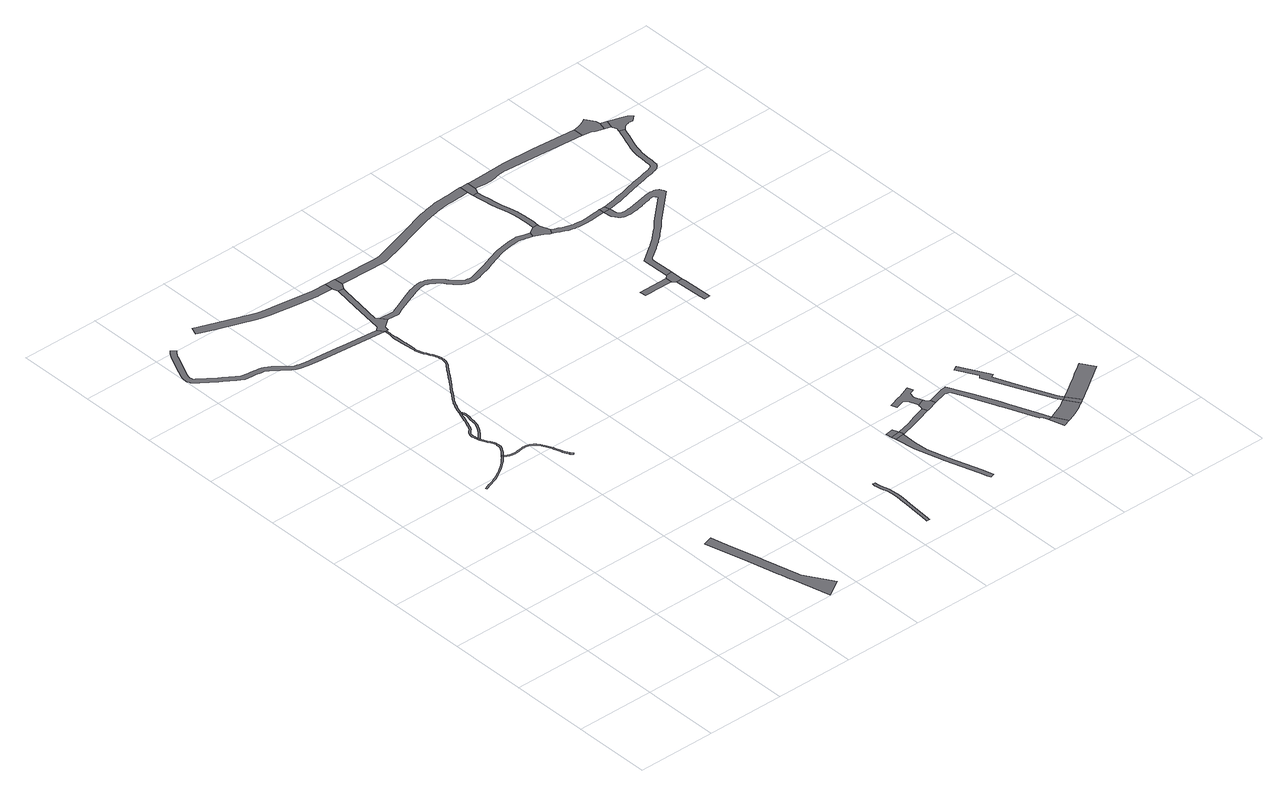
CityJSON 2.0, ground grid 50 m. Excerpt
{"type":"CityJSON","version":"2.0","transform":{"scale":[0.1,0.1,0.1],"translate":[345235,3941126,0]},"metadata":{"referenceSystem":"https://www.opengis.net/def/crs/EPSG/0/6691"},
"CityObjects":{
"road1":{"type":"Road","attributes":{"RoadStructureAttribute.sectionType":"1"},"geometry":[{"type":"MultiSurface","lod":"1","boundaries":[[[0,1,2,3,4,5,6,7,8,9,10,11,12,13,14,15,16,17,18,19,20,21,22,23,24,25,26,27,28,29,30,31,32,33,34,35,36,37,38,39,40,41,42,43,44,45]]]}]},
"road2":{"type":"Road","attributes":{"RoadStructureAttribute.sectionType":"1"},"geometry":[{"type":"MultiSurface","lod":"1","boundaries":[[[46,47,48,49,50,51,52,53,54,55,56,57,58,59,60,61,62]]]}]},
"road3":{"type":"Road","geometry":[{"type":"MultiSurface","lod":"1","boundaries":[[[45,44,63,64,65]]]}]},
"road4":{"type":"Road","attributes":{"RoadStructureAttribute.sectionType":"1"},"geometry":[{"type":"MultiSurface","lod":"1","boundaries":[[[66,67,68,69,70,71,72,73,74,75,76,77,78,79,80,81,82,83,84,85,86,87,88,65,64,89,90,91,92,93,94,95,96,97,98,99,100,101,102,103,104,105,106,107,108,109,110,111]]]}]},
"road5":{"type":"Road","geometry":[{"type":"MultiSurface","lod":"1","boundaries":[[[112,113,114,115,66,111]]]}]},
"road6":{"type":"Road","attributes":{"RoadStructureAttribute.sectionType":"1"},"geometry":[{"type":"MultiSurface","lod":"1","boundaries":[[[116,117,118,119,120,121,122,123,124,125,126,127,128,129,130,131,132,133,134,135,136,137,138,139,140,141,142,143,144,145,146,147,148,149,150,151,152,153,154,155,156,157,158,159,160,161,162,163,164,165,166,167,168,169,170,171,172,173,174,175,176,177,178,179,180,181,182,183,184,185,186,187,188,189,190,191,192,193,194,195,196,197,198,199,200,201,202,203,204,63,44]]]}]},
"road7":{"type":"Road","attributes":{"RoadStructureAttribute.sectionType":"1"},"geometry":[{"type":"MultiSurface","lod":"1","boundaries":[[[113,205,206,207,208,209,210,211,212,213,214,215,216,217,218,219,220,221,222,223,224,225,226,227,228,229,230,231,232,233,234,235,236,237,238,239,240,241,242,243,244,245,246,247,248,249,250,251,252,253,254,255,256,257,258,259,260,261,262,263,264,265,266,267,268,269,270,271,272,114]]]}]},
"road8":{"type":"Road","attributes":{"RoadStructureAttribute.sectionType":"1"},"geometry":[{"type":"MultiSurface","lod":"1","boundaries":[[[112,273,274,275,276,277,278,279,280,281,282,283,284,285,286,287,288,289,290,291,292,293,294,295,296,297,298,299,300,301,302,303,304,238,305,306,307,308,309,310,311,312,313,314,315,316,317,318,319,320,321,322,323,324,325,326,327,328,329,330,331,332,333,334,335,113]]]}]},
"road9":{"type":"Road","attributes":{"RoadStructureAttribute.sectionType":"1"},"geometry":[{"type":"MultiSurface","lod":"1","boundaries":[[[336,337,338,339,340,341,342,343,344,345,346,347,348,349,350,351,352,353,354,355,356,357,358,359,360,361,362,363,364,365,366,367,368,369,370,371,372,373,374,375,376,377,378,379,380,381,382,383,384,385,386,387,388,389,390,391,392,393,394,395,396,397,398,399,400,401,402,403,404,405,406,407,408,409,410,411,412,413,414,415,416,417,418,419,420,421,422,423,424,425,426,427,428,429,430,431,432,433,434]]]}]},
"road10":{"type":"Road","geometry":[{"type":"MultiSurface","lod":"1","boundaries":[[[435,436,437,438,439,239,238,304]]]}]},
"road11":{"type":"Road","geometry":[{"type":"MultiSurface","lod":"1","boundaries":[[[159,440,441,442,443,444,445,446,160]]]}]},
"road12":{"type":"Road","attributes":{"RoadStructureAttribute.sectionType":"1"},"geometry":[{"type":"MultiSurface","lod":"1","boundaries":[[[447,448,449,450,451,452,453,454,455,456,457,458,459,460,461,462,463,464,465,466,467,468,469]]]}]},
"road13":{"type":"Road","attributes":{"RoadStructureAttribute.sectionType":"1"},"geometry":[{"type":"MultiSurface","lod":"1","boundaries":[[[470,471,472,473,474,475,476,477,478,479,480,481,482,483,484,485,486,487,488,489,490,491,492,493,494,495,496,497,498,499,500,501,502,503,504,505,506,507,508,509,510,511,512,513,514,515,516,517,518,519,520,521,522,523,524,525,526,527,528,529,530,531,532,533,534,535,536,537,538,539,437,436,540,541,542,543,544,545,546,547,548,549,550,551,552,553,554,555,556,557,558,559,560,561,562,563,564,565,566,567,568,569,570,571,572,573,574,575,576,577,578,579,580,581,582,583,584,585,586,587,588,589,590,591,592,593,594,595,596,597,598,599,600,601,602,603,604,605,606,607,608,609,610,611,612,613,614,615,616,617,618,619,620,621,434]]]}]},
"road14":{"type":"Road","geometry":[{"type":"MultiSurface","lod":"1","boundaries":[[[621,622,623,624,625,626,627,628,629,630,631,632,633,336,434]]]}]},
"road15":{"type":"Road","attributes":{"RoadStructureAttribute.sectionType":"1"},"geometry":[{"type":"MultiSurface","lod":"1","boundaries":[[[634,635,636,637,638,639,640,641,642,643,644,645,646,647,648,649,650,651,652,653,654,655,656,657,658,659,660,661,662,663,664,665]]]}]},
"road16":{"type":"Road","geometry":[{"type":"MultiSurface","lod":"1","boundaries":[[[630,629,666,667,447,469]]]}]},
"road17":{"type":"Road","attributes":{"RoadStructureAttribute.sectionType":"1"},"geometry":[{"type":"MultiSurface","lod":"1","boundaries":[[[668,669,670,671,672,673,674,675,676,677,678,679,680,681,682,683,684]]]}]},
"road18":{"type":"Road","attributes":{"RoadStructureAttribute.sectionType":"1"},"geometry":[{"type":"MultiSurface","lod":"1","boundaries":[[[685,686,687,688,689,690,691,692,693,694,695,696,697,698,699,700,701,702,703,704,705,706,707,708,709,710,711,712,713,714,715,716,717,718,719,720,721,722,723,724,725,726,727,728,729,730,731,732,733,734,735,736,737,738,739,740,625,624,741,742,743,744,745,746,747,748,749,750,751,752,753,754,755,756,757,758,759,760,761,762,763,764,765,766,767,768,769,770,771,772,773,774,775,776,777,778,779,780,781,782,783,784,785,786,787,788,789,790,791,792,793,794,795,796]]]}]},
"road19":{"type":"Road","geometry":[{"type":"MultiSurface","lod":"1","boundaries":[[[797,798,677,676,799]]]}]},
"road20":{"type":"Road","geometry":[{"type":"MultiSurface","lod":"1","boundaries":[[[800,801,798,797]]]}]},
"road21":{"type":"Road","attributes":{"RoadStructureAttribute.sectionType":"1"},"geometry":[{"type":"MultiSurface","lod":"1","boundaries":[[[802,803,804,805,806,807,808,809,810,811,812,813,814,815,816,817,818,819,820,821,822,823,824,825,667,666,826,827,828,829,830,831,832,833,834,835,836,837,838,839,840,841,842,843,844,845,846,847,848,849,850]]]}]},
"road22":{"type":"Road","attributes":{"RoadStructureAttribute.sectionType":"1"},"geometry":[{"type":"MultiSurface","lod":"1","boundaries":[[[851,852,853,797,799,854,855,856]]]}]},
"road23":{"type":"Road","geometry":[{"type":"MultiSurface","lod":"1","boundaries":[[[857,858,859,860,861,862,863,864,865,866,867,868,869,870,871,872]]]}]},
"road24":{"type":"Road","geometry":[{"type":"MultiSurface","lod":"1","boundaries":[[[873,874,875,876,857,872,877,878,851,856]]]}]},
"road25":{"type":"Road","attributes":{"RoadStructureAttribute.sectionType":"1"},"geometry":[{"type":"MultiSurface","lod":"1","boundaries":[[[879,880,881,882,883,884]]]}]},
"road26":{"type":"Road","attributes":{"RoadStructureAttribute.sectionType":"1"},"geometry":[{"type":"MultiSurface","lod":"1","boundaries":[[[885,886,887,888,889,890,891,892,893,894,895,896,897,875,874,898,899,900,901,902,903,904,905,906,907,908]]]}]},
"road27":{"type":"Road","attributes":{"RoadStructureAttribute.sectionType":"1"},"geometry":[{"type":"MultiSurface","lod":"1","boundaries":[[[909,910,911,912,913,914]]]}]},
"road28":{"type":"Road","geometry":[{"type":"MultiSurface","lod":"1","boundaries":[[[795,915,916,917,918,919,920,921,922,796]]]}]},
"road29":{"type":"Road","geometry":[{"type":"MultiSurface","lod":"1","boundaries":[[[923,924,885,908]]]}]},
"road30":{"type":"Road","geometry":[{"type":"MultiSurface","lod":"1","boundaries":[[[925,926,884,883,909,914]]]}]},
"road31":{"type":"Road","attributes":{"RoadStructureAttribute.sectionType":"1"},"geometry":[{"type":"MultiSurface","lod":"1","boundaries":[[[927,928,929,930,931,932,933,934,935,936,937,922,921,938,939,940,941,942,943,944,945,946,947,948,949,950,951,952]]]}]},
"road32":{"type":"Road","attributes":{"RoadStructureAttribute.sectionType":"1"},"geometry":[{"type":"MultiSurface","lod":"1","boundaries":[[[953,954,955,956,957,958,959,960,885,924,961,962,963,964,965,966,967,968,969]]]}]},
"road33":{"type":"Road","geometry":[{"type":"MultiSurface","lod":"1","boundaries":[[[951,970,971,972,973,850,849,952]]]}]},
"road34":{"type":"Road","attributes":{"RoadStructureAttribute.sectionType":"1"},"geometry":[{"type":"MultiSurface","lod":"1","boundaries":[[[974,975,976,977,978,979,980,981,982,983,984,969]]]}]},
"road35":{"type":"Road","attributes":{"RoadStructureAttribute.sectionType":"1"},"geometry":[{"type":"MultiSurface","lod":"1","boundaries":[[[985,986,987,988,989,990,991,992,993,994,995,996,997,919,918,998,999,1000,1001,1002,1003,1004,1005,1006,1007,1008,1009,1010,1011,1012]]]}]},
"road36":{"type":"Road","geometry":[{"type":"MultiSurface","lod":"1","boundaries":[[[969,968,1013,1014,974]]]}]},
"road37":{"type":"Road","geometry":[{"type":"MultiSurface","lod":"1","boundaries":[[[1011,1015,1016,1017,1012]]]}]},
"road38":{"type":"Road","attributes":{"RoadStructureAttribute.sectionType":"1"},"geometry":[{"type":"MultiSurface","lod":"1","boundaries":[[[1011,1018,1019,1020,1021,1022,1023,1024,1025,1026,1027,1028,1029,1030,1031,1032,1033,1034,1035,1036,1037,1038,1039,1040,1041,1042,1043,1044,1045,1046,1047,1048,1049,1050,1051,1052,1053,1054,1055,1056,1057,1058,1059,1060,1061,1062,1063,1064,1065,1066,1067,1068,1069,1070,1071,1072,1073,1074,926,925,1075,1076,1077,1078,1079,1080,1081,1082,1083,1084,1085,1086,1087,1088,1089,1090,1091,1092,1093,1094,1095,1096,1097,1098,1099,1100,1101,1102,1103,1104,1105,1106,1107,1108,1109,1110,1111,1112,1113,1114,1115,1116,1117,1118,1119,1120,1121,1122,1123,1124,1125,1126,1127,1128,1129,1130,1131,1132,1133,1134,1135,1136,1137,1138,1139,1015]]]}]},
"road39":{"type":"Road","attributes":{"RoadStructureAttribute.sectionType":"1"},"geometry":[{"type":"MultiSurface","lod":"1","boundaries":[[[1140,1141,1142,1143,1144,1145,1146,1147,1148,974,1014,1149,1150,1151,1152,1153,1154,1155,1156,1157,1158,1159,1160]]]}]},
"road40":{"type":"Road","attributes":{"RoadStructureAttribute.sectionType":"1"},"geometry":[{"type":"MultiSurface","lod":"1","boundaries":[[[1161,1162,1163,1164,1165,1166,1167,1168,1169,1170,1171,1172,1173,1174,1175,1176,1177,1178,1179,1180,1181,1182,1183,1184,1185,971,970]]]}]},
"road41":{"type":"Road","attributes":{"RoadStructureAttribute.sectionType":"1"},"geometry":[{"type":"MultiSurface","lod":"1","boundaries":[[[1015,1186,1187,1188,1189,1190,1191,1192,1193,1194,1195,1196,1197,1198,1199,1200,1201,1202,1203,1204,1205,1206,1207,1208,1209,1210,1211,1212,1213,1214,1215,1216,1217,1218,1219,1220,1221,1222,1223,1224,1225,1226,1227,1228,1229,1230,1231,1232,1233,1234,1235,1236,1237,1238,1239,1240,1241,1242,1243,1244,1245,1246,1247,1248,1249,1250,1251,1252,1253,1254,1255,1256,1257,1258,1259,1260,1261,1262,1263,1264,1265,1266,1267,1268,1269,1270,1016]]]}]},
"road42":{"type":"Road","geometry":[{"type":"MultiSurface","lod":"1","boundaries":[[[1271,1272,1273,1274,1275,1276,1277,1278,1279,1180,1179,1280,1281,1282,1283]]]}]},
"road43":{"type":"Road","attributes":{"RoadStructureAttribute.sectionType":"1"},"geometry":[{"type":"MultiSurface","lod":"1","boundaries":[[[1282,1284,1285,1283]]]}]},
"road44":{"type":"Road","geometry":[{"type":"MultiSurface","lod":"1","boundaries":[[[1286,1287,1288,1289,1290,1291,1292,1293,1294,1295,1296,1297,1298,1299,1300,1285,1284,1301,1302,1303,1229,1228]]]}]}
},
"vertices":[
[823,2120,0],[815,2110,0],[806,2100,0],[795,2090,0],[784,2079,0],[771,2068,0],[757,2056,0],[742,2045,0],[727,2035,0],[711,2025,0],[696,2016,0],[680,2007,0],[664,1999,0],[649,1992,0],[633,1986,0],[618,1981,0],[604,1976,0],[592,1972,0],[582,1968,0],[575,1965,0],[569,1963,0],[567,1962,0],[571,1953,0],[573,1954,0],[578,1956,0],[586,1959,0],[595,1962,0],[607,1967,0],[621,1972,0],[637,1977,0],[653,1983,0],[669,1990,0],[685,1998,0],[701,2007,0],[716,2016,0],[732,2026,0],[748,2037,0],[763,2048,0],[777,2060,0],[791,2071,0],[802,2083,0],[813,2093,0],[823,2103,0],[831,2113,0],[832,2114,0],[825,2121,0],
[1427,70,0],[1320,244,0],[1316,260,0],[1264,470,0],[1259,488,0],[1255,506,0],[1217,659,0],[1194,752,0],[1178,816,0],[1119,801,0],[1188,524,0],[1237,326,0],[1237,325,0],[1242,307,0],[1254,256,0],[1260,235,0],[1317,3,0],
[839,2121,0],[839,2122,0],[831,2128,0],
[835,2309,0],[836,2305,0],[840,2294,0],[845,2284,0],[850,2275,0],[855,2265,0],[860,2256,0],[864,2247,0],[869,2237,0],[872,2229,0],[874,2220,0],[874,2213,0],[874,2206,0],[873,2195,0],[872,2191,0],[869,2182,0],[866,2176,0],[862,2170,0],[858,2164,0],[854,2157,0],[849,2150,0],[844,2143,0],[838,2136,0],[846,2130,0],[852,2137,0],[857,2144,0],[862,2151,0],[867,2158,0],[871,2165,0],[875,2172,0],[878,2178,0],[882,2188,0],[883,2194,0],[884,2205,0],[884,2213,0],[884,2222,0],[881,2232,0],[878,2241,0],[873,2251,0],[869,2261,0],[864,2270,0],[859,2279,0],[854,2288,0],[850,2298,0],[846,2308,0],[844,2313,0],
[849,2319,0],[840,2325,0],[831,2322,0],[832,2315,0],
[836,2110,0],[841,2106,0],[847,2102,0],[854,2098,0],[861,2095,0],[870,2093,0],[878,2091,0],[887,2090,0],[896,2089,0],[906,2089,0],[916,2090,0],[926,2091,0],[937,2093,0],[947,2094,0],[958,2096,0],[968,2097,0],[979,2097,0],[988,2096,0],[998,2093,0],[1007,2089,0],[1016,2085,0],[1024,2079,0],[1031,2072,0],[1039,2064,0],[1046,2056,0],[1052,2047,0],[1057,2036,0],[1062,2025,0],[1067,2014,0],[1072,2002,0],[1076,1991,0],[1080,1979,0],[1084,1968,0],[1087,1958,0],[1090,1949,0],[1092,1940,0],[1095,1933,0],[1097,1927,0],[1100,1921,0],[1102,1916,0],[1107,1908,0],[1111,1901,0],[1114,1896,0],[1114,1894,0],[1124,1896,0],[1124,1900,0],[1120,1906,0],[1116,1913,0],[1111,1921,0],[1109,1925,0],[1107,1931,0],[1104,1937,0],[1102,1944,0],[1099,1952,0],[1096,1961,0],[1093,1971,0],[1090,1982,0],[1086,1994,0],[1081,2006,0],[1077,2018,0],[1071,2029,0],[1066,2041,0],[1060,2052,0],[1054,2062,0],[1046,2071,0],[1038,2079,0],[1030,2087,0],[1021,2093,0],[1011,2099,0],[1001,2103,0],[990,2106,0],[979,2107,0],[968,2107,0],[957,2106,0],[946,2104,0],[935,2103,0],[925,2101,0],[915,2100,0],[906,2099,0],[897,2099,0],[888,2100,0],[880,2101,0],[872,2102,0],[865,2105,0],[858,2107,0],[852,2110,0],[847,2114,0],[843,2117,0],[840,2120,0],
[839,2329,0],[837,2340,0],[835,2351,0],[835,2352,0],[834,2361,0],[834,2370,0],[836,2378,0],[839,2385,0],[843,2392,0],[848,2398,0],[853,2402,0],[856,2405,0],[862,2408,0],[864,2412,0],[867,2417,0],[870,2423,0],[872,2427,0],[874,2430,0],[876,2433,0],[878,2438,0],[882,2447,0],[885,2456,0],[889,2464,0],[892,2473,0],[896,2481,0],[898,2489,0],[901,2497,0],[903,2503,0],[906,2512,0],[913,2533,0],[916,2540,0],[918,2548,0],[921,2553,0],[922,2555,0],[913,2559,0],[912,2557,0],[909,2551,0],[906,2544,0],[903,2537,0],[896,2515,0],[893,2506,0],[891,2500,0],[889,2493,0],[886,2485,0],[883,2477,0],[879,2468,0],[876,2459,0],[872,2451,0],[872,2450,0],[869,2442,0],[867,2439,0],[865,2435,0],[861,2428,0],[858,2422,0],[855,2417,0],[854,2415,0],[851,2413,0],[846,2410,0],[841,2404,0],[835,2398,0],[830,2390,0],[826,2381,0],[824,2371,0],[824,2360,0],[825,2349,0],[827,2341,0],[827,2338,0],[829,2327,0],
[858,2332,0],[862,2336,0],[867,2341,0],[873,2348,0],[879,2356,0],[885,2364,0],[891,2372,0],[896,2379,0],[897,2381,0],[903,2390,0],[906,2395,0],[908,2399,0],[913,2408,0],[917,2418,0],[921,2428,0],[923,2437,0],[925,2446,0],[927,2454,0],[928,2462,0],[928,2474,0],[928,2478,0],[932,2488,0],[934,2496,0],[936,2503,0],[937,2511,0],[937,2518,0],[937,2526,0],[937,2534,0],[937,2541,0],[935,2548,0],[933,2554,0],[931,2560,0],[924,2550,0],[926,2545,0],[927,2540,0],[927,2533,0],[927,2526,0],[927,2519,0],[927,2512,0],[926,2505,0],[924,2498,0],[922,2491,0],[918,2480,0],[918,2474,0],[918,2463,0],[917,2456,0],[916,2448,0],[914,2440,0],[911,2431,0],[908,2422,0],[904,2413,0],[899,2404,0],[897,2400,0],[894,2395,0],[891,2389,0],[889,2386,0],[883,2378,0],[877,2370,0],[871,2362,0],[865,2355,0],[859,2348,0],[854,2343,0],[850,2338,0],
[1078,3419,0],[879,3437,0],[816,3443,0],[675,3456,0],[598,3462,0],[582,3466,0],[566,3469,0],[550,3472,0],[535,3477,0],[518,3487,0],[503,3500,0],[488,3514,0],[473,3526,0],[456,3540,0],[439,3553,0],[422,3565,0],[403,3575,0],[388,3580,0],[373,3584,0],[358,3587,0],[342,3590,0],[323,3592,0],[303,3592,0],[284,3594,0],[266,3598,0],[250,3606,0],[234,3616,0],[219,3627,0],[204,3637,0],[172,3659,0],[155,3671,0],[57,3744,0],[48,3750,0],[44,3756,0],[43,3759,0],[41,3764,0],[40,3768,0],[40,3772,0],[40,3776,0],[41,3781,0],[42,3785,0],[43,3789,0],[47,3800,0],[63,3837,0],[64,3838,0],[71,3853,0],[111,3940,0],[123,3966,0],[128,3975,0],[138,3988,0],[148,4001,0],[122,4024,0],[110,4009,0],[99,3995,0],[92,3983,0],[85,3969,0],[33,3854,0],[14,3813,0],[10,3799,0],[8,3793,0],[7,3788,0],[6,3781,0],[5,3772,0],[6,3763,0],[7,3755,0],[10,3748,0],[14,3738,0],[23,3725,0],[52,3704,0],[134,3643,0],[151,3631,0],[184,3608,0],[199,3598,0],[215,3587,0],[233,3575,0],[255,3565,0],[279,3560,0],[301,3558,0],[320,3557,0],[337,3555,0],[351,3552,0],[359,3551,0],[366,3550,0],[379,3547,0],[389,3543,0],[403,3535,0],[418,3525,0],[434,3512,0],[451,3499,0],[465,3487,0],[480,3474,0],[498,3459,0],[520,3446,0],[540,3438,0],[559,3434,0],[576,3431,0],[593,3428,0],[682,3420,0],[1107,3382,0],
[929,2562,0],[927,2570,0],[918,2573,0],[917,2570,0],[915,2565,0],
[1115,1894,0],[1115,1888,0],[1115,1887,0],[1129,1875,0],[1131,1877,0],[1135,1881,0],[1138,1884,0],
[1150,3914,0],[1074,3916,0],[1052,3917,0],[865,3943,0],[833,3948,0],[756,3959,0],[705,3968,0],[681,3974,0],[488,4046,0],[347,4098,0],[328,4046,0],[354,4037,0],[439,4005,0],[664,3922,0],[693,3914,0],[748,3904,0],[811,3895,0],[879,3885,0],[952,3875,0],[1048,3861,0],[1073,3861,0],[1142,3859,0],[1149,3859,0],
[1107,3352,0],[1107,3346,0],[1107,3339,0],[1101,3305,0],[1103,3240,0],[1112,3166,0],[1112,3160,0],[1112,3152,0],[1113,3143,0],[1115,3135,0],[1117,3126,0],[1120,3118,0],[1123,3110,0],[1126,3101,0],[1130,3092,0],[1134,3084,0],[1138,3075,0],[1142,3067,0],[1146,3059,0],[1151,3051,0],[1155,3043,0],[1159,3035,0],[1162,3027,0],[1164,3020,0],[1166,3012,0],[1167,3004,0],[1167,2995,0],[1168,2987,0],[1167,2978,0],[1167,2971,0],[1166,2966,0],[1163,2957,0],[1161,2951,0],[1161,2950,0],[1156,2942,0],[1150,2934,0],[1143,2925,0],[1137,2916,0],[1130,2907,0],[1123,2898,0],[1116,2888,0],[1109,2877,0],[1102,2867,0],[1094,2856,0],[1087,2845,0],[1080,2834,0],[1072,2823,0],[1064,2812,0],[1056,2801,0],[1048,2791,0],[1040,2780,0],[1032,2770,0],[1024,2759,0],[1017,2749,0],[1009,2738,0],[1002,2728,0],[995,2717,0],[987,2707,0],[980,2696,0],[972,2685,0],[965,2674,0],[958,2663,0],[951,2652,0],[945,2641,0],[940,2629,0],[935,2618,0],[930,2607,0],[926,2596,0],[922,2585,0],[919,2577,0],[929,2573,0],[931,2582,0],[935,2592,0],[939,2603,0],[944,2614,0],[949,2625,0],[954,2636,0],[960,2647,0],[967,2658,0],[973,2669,0],[980,2679,0],[988,2690,0],[995,2701,0],[1003,2712,0],[1010,2722,0],[1017,2732,0],[1025,2743,0],[1032,2753,0],[1040,2764,0],[1048,2774,0],[1056,2785,0],[1064,2795,0],[1072,2806,0],[1080,2817,0],[1088,2828,0],[1096,2839,0],[1103,2850,0],[1110,2861,0],[1117,2872,0],[1124,2882,0],[1131,2892,0],[1138,2901,0],[1145,2910,0],[1151,2918,0],[1158,2928,0],[1164,2936,0],[1169,2945,0],[1170,2947,0],[1173,2954,0],[1176,2964,0],[1177,2970,0],[1177,2978,0],[1178,2987,0],[1177,2995,0],[1177,3004,0],[1176,3014,0],[1174,3022,0],[1171,3031,0],[1168,3039,0],[1164,3047,0],[1160,3056,0],[1155,3064,0],[1151,3072,0],[1147,3080,0],[1143,3088,0],[1139,3096,0],[1136,3104,0],[1132,3113,0],[1130,3121,0],[1127,3129,0],[1125,3137,0],[1123,3145,0],[1122,3152,0],[1122,3160,0],[1122,3167,0],[1123,3174,0],[1123,3180,0],[1123,3187,0],[1123,3193,0],[1123,3199,0],[1123,3205,0],[1123,3210,0],[1123,3219,0],[1123,3225,0],[1123,3228,0],[1121,3240,0],[1118,3305,0],[1117,3308,0],[1116,3334,0],[1117,3346,0],[1117,3352,0],[1117,3381,0],
[1129,3380,0],[1134,3411,0],[1191,3454,0],[1166,3490,0],[1148,3506,0],[1181,3723,0],[1192,3792,0],[1196,3817,0],[1161,3822,0],[1146,3723,0],[1136,3660,0],[1102,3439,0],
[2172,161,0],[2174,177,0],[2185,285,0],[2192,361,0],[2192,364,0],[2195,393,0],[2197,417,0],[2198,448,0],[2196,474,0],[2192,501,0],[2187,524,0],[2177,557,0],[2176,563,0],[2174,578,0],[2175,597,0],[2155,598,0],[2154,577,0],[2156,560,0],[2163,535,0],[2167,519,0],[2172,497,0],[2176,472,0],[2178,447,0],[2177,418,0],[2175,395,0],[2172,366,0],[2171,355,0],[2165,287,0],[2155,191,0],[2152,164,0],[2151,155,0],[2171,153,0],
[1222,3857,0],[1216,3913,0],
[2697,251,0],[2683,296,0],[2632,458,0],[2620,501,0],[2582,636,0],[2578,681,0],[2577,727,0],[2579,816,0],[2578,823,0],[2518,814,0],[2537,682,0],[2590,491,0],[2602,449,0],[2653,286,0],[2667,241,0],[2675,218,0],[2704,227,0],
[2276,3525,0],[2268,3528,0],[2259,3531,0],[2250,3533,0],[2239,3537,0],[2227,3540,0],[2215,3543,0],[2204,3545,0],[2183,3545,0],[2163,3544,0],[2142,3541,0],[2141,3541,0],[2122,3538,0],[2047,3522,0],[1974,3498,0],[1901,3471,0],[1896,3470,0],[1827,3448,0],[1816,3445,0],[1805,3441,0],[1793,3438,0],[1782,3436,0],[1769,3436,0],[1757,3437,0],[1744,3440,0],[1732,3444,0],[1721,3451,0],[1710,3459,0],[1700,3468,0],[1691,3478,0],[1681,3489,0],[1673,3502,0],[1664,3514,0],[1657,3522,0],[1655,3525,0],[1644,3535,0],[1633,3545,0],[1622,3554,0],[1610,3562,0],[1599,3568,0],[1587,3575,0],[1575,3580,0],[1563,3584,0],[1549,3586,0],[1534,3586,0],[1519,3585,0],[1505,3583,0],[1481,3578,0],[1458,3569,0],[1435,3560,0],[1412,3550,0],[1373,3535,0],[1335,3519,0],[1297,3502,0],[1259,3486,0],[1172,3490,0],[1265,3450,0],[1311,3470,0],[1349,3487,0],[1386,3503,0],[1425,3518,0],[1448,3527,0],[1470,3537,0],[1491,3544,0],[1511,3548,0],[1523,3550,0],[1535,3551,0],[1546,3551,0],[1555,3549,0],[1563,3547,0],[1572,3543,0],[1581,3538,0],[1591,3532,0],[1601,3525,0],[1611,3518,0],[1621,3509,0],[1629,3501,0],[1636,3493,0],[1644,3481,0],[1653,3468,0],[1665,3455,0],[1676,3443,0],[1687,3433,0],[1701,3422,0],[1718,3412,0],[1734,3406,0],[1751,3403,0],[1767,3401,0],[1784,3401,0],[1800,3403,0],[1815,3407,0],[1827,3411,0],[1838,3415,0],[1910,3437,0],[1912,3438,0],[1985,3465,0],[2056,3489,0],[2128,3504,0],[2147,3506,0],[2166,3509,0],[2184,3510,0],[2200,3510,0],[2203,3509,0],[2208,3508,0],[2218,3506,0],[2229,3503,0],[2241,3500,0],[2249,3497,0],[2257,3495,0],[2266,3492,0],[2273,3490,0],[2285,3522,0],
[2577,853,0],[2514,844,0],[2585,824,0],
[2562,893,0],[2508,882,0],
[2250,4079,0],[2225,4077,0],[2201,4075,0],[2179,4074,0],[2157,4073,0],[2133,4072,0],[2107,4071,0],[2080,4069,0],[2061,4065,0],[2044,4062,0],[2028,4058,0],[2013,4055,0],[1994,4051,0],[1974,4046,0],[1955,4042,0],[1931,4034,0],[1812,3996,0],[1652,3945,0],[1579,3923,0],[1541,3911,0],[1523,3908,0],[1491,3908,0],[1442,3909,0],[1234,3912,0],[1439,3852,0],[1491,3850,0],[1528,3851,0],[1537,3852,0],[1554,3855,0],[1669,3890,0],[1808,3935,0],[1949,3979,0],[1968,3984,0],[1987,3988,0],[2006,3992,0],[2026,3996,0],[2041,4000,0],[2057,4003,0],[2073,4006,0],[2088,4009,0],[2112,4011,0],[2135,4012,0],[2159,4013,0],[2182,4014,0],[2206,4015,0],[2230,4017,0],[2254,4019,0],[2276,4020,0],[2276,4080,0],
[2809,927,0],[2721,897,0],[2667,878,0],[2681,850,0],[2733,864,0],[2820,894,0],
[2864,984,0],[2848,1023,0],[2842,1037,0],[2852,1073,0],[2878,1082,0],[2886,1086,0],[2873,1121,0],[2867,1118,0],[2794,1090,0],[2781,1086,0],[2704,1060,0],[2715,1025,0],[2771,1042,0],[2796,1026,0],[2813,979,0],[2818,964,0],
[2827,896,0],[2901,920,0],[2891,953,0],[2871,967,0],[2816,957,0],[2813,944,0],
[2372,2725,0],[2373,2685,0],[2409,2685,0],[2447,2686,0],[2561,2686,0],[2559,2726,0],
[3282,406,0],[3266,443,0],[3262,451,0],[3252,482,0],[3183,653,0],[3165,694,0],[3101,844,0],[3082,889,0],[3034,992,0],[3028,991,0],[2999,984,0],[2979,979,0],[2898,955,0],[2989,946,0],[3018,935,0],[3046,873,0],[3096,756,0],[3129,680,0],[3136,664,0],[3147,638,0],[3227,440,0],[3234,444,0],[3239,434,0],[3255,399,0],
[2583,2666,0],[2589,2484,0],[2590,2449,0],[2630,2450,0],[2624,2643,0],[2623,2667,0],
[2302,3478,0],[2331,3463,0],[2361,3446,0],[2370,3442,0],[2385,3474,0],[2364,3536,0],[2365,3550,0],[2331,3551,0],
[3282,301,0],[3331,318,0],
[2621,2749,0],[2581,2747,0],
[2285,3939,0],[2290,3899,0],[2296,3859,0],[2305,3810,0],[2316,3761,0],[2322,3731,0],[2326,3712,0],[2332,3663,0],[2332,3635,0],[2332,3607,0],[2331,3579,0],[2366,3573,0],[2366,3578,0],[2367,3606,0],[2367,3635,0],[2366,3666,0],[2360,3718,0],[2357,3732,0],[2350,3768,0],[2339,3817,0],[2330,3864,0],[2327,3890,0],[2325,3904,0],[2320,3943,0],[2315,3984,0],[2280,3980,0],
[3418,470,0],[3406,462,0],[3395,456,0],[3374,445,0],[3352,434,0],[3329,424,0],[3306,415,0],[3288,408,0],[3342,322,0],[3368,332,0],[3393,343,0],[3419,355,0],[3444,368,0],[3458,377,0],[3472,385,0],[3485,394,0],[3431,478,0],
[2332,4020,0],[2330,4080,0],[2312,4080,0],[2294,4080,0],
[3456,494,0],[3432,531,0],[3335,759,0],[3280,889,0],[3301,901,0],[3201,1088,0],[3173,1073,0],[3241,945,0],[3228,928,0],[3306,748,0],[3407,515,0],
[2691,3430,0],[2652,3426,0],[2612,3422,0],[2573,3420,0],[2534,3422,0],[2523,3424,0],[2512,3425,0],[2501,3427,0],[2490,3429,0],[2469,3436,0],[2449,3444,0],[2428,3454,0],[2408,3463,0],[2393,3431,0],[2414,3422,0],[2435,3412,0],[2457,3403,0],[2481,3396,0],[2494,3393,0],[2506,3391,0],[2518,3389,0],[2531,3387,0],[2573,3385,0],[2615,3387,0],[2655,3391,0],[2694,3395,0],[2706,3396,0],[2704,3431,0],
[3497,402,0],[3510,410,0],
[2750,3399,0],[2741,3433,0],[2716,3432,0],
[2712,3341,0],[2725,3326,0],[2729,3318,0],[2734,3312,0],[2740,3305,0],[2747,3299,0],[2755,3295,0],[2762,3292,0],[2770,3290,0],[2777,3288,0],[2784,3288,0],[2791,3288,0],[2799,3288,0],[2807,3288,0],[2814,3289,0],[2821,3290,0],[2828,3291,0],[2838,3292,0],[2843,3293,0],[2850,3294,0],[2856,3295,0],[2864,3296,0],[2873,3298,0],[2883,3300,0],[2895,3302,0],[2908,3305,0],[2921,3308,0],[2935,3311,0],[2947,3314,0],[2960,3317,0],[2972,3320,0],[2985,3322,0],[2997,3324,0],[3004,3325,0],[3016,3300,0],[2871,3167,0],[2855,3152,0],[2847,3144,0],[2838,3135,0],[2830,3126,0],[2822,3118,0],[2813,3109,0],[2802,3100,0],[2792,3090,0],[2782,3081,0],[2771,3071,0],[2761,3061,0],[2750,3052,0],[2740,3043,0],[2729,3035,0],[2719,3027,0],[2709,3019,0],[2700,3012,0],[2692,3005,0],[2685,3001,0],[2677,2995,0],[2576,2923,0],[2616,2899,0],[2627,2914,0],[2699,2965,0],[2707,2971,0],[2714,2976,0],[2722,2982,0],[2731,2989,0],[2742,2997,0],[2753,3006,0],[2763,3015,0],[2774,3024,0],[2786,3034,0],[2796,3044,0],[2807,3054,0],[2817,3063,0],[2827,3072,0],[2838,3081,0],[2848,3091,0],[2857,3100,0],[2866,3110,0],[2873,3118,0],[2881,3126,0],[2906,3149,0],[3065,3295,0],[3084,3312,0],[3080,3330,0],[3073,3342,0],[3067,3350,0],[3059,3356,0],[3050,3360,0],[3040,3364,0],[3028,3365,0],[3017,3366,0],[3016,3366,0],[3004,3365,0],[2992,3364,0],[2979,3362,0],[2965,3359,0],[2951,3356,0],[2938,3353,0],[2925,3350,0],[2912,3347,0],[2899,3344,0],[2887,3341,0],[2876,3339,0],[2865,3337,0],[2856,3335,0],[2849,3334,0],[2844,3333,0],[2839,3332,0],[2833,3332,0],[2823,3331,0],[2816,3330,0],[2810,3329,0],[2803,3328,0],[2797,3328,0],[2791,3328,0],[2786,3328,0],[2782,3328,0],[2778,3329,0],[2775,3330,0],[2772,3331,0],[2770,3332,0],[2768,3334,0],[2755,3344,0],
[3716,668,0],[3711,665,0],[3676,641,0],[3639,616,0],[3602,590,0],[3564,565,0],[3534,545,0],[3504,525,0],[3474,505,0],[3528,422,0],[3540,429,0],[3559,442,0],[3584,458,0],[3590,462,0],[3620,482,0],[3658,508,0],[3695,533,0],[3703,539,0],[3732,559,0],[3761,578,0],[3767,582,0],
[2345,4019,0],[2361,4018,0],[2377,4016,0],[2393,4014,0],[2408,4013,0],[2425,4014,0],[2441,4015,0],[2458,4018,0],[2474,4020,0],[2485,4023,0],[2496,4025,0],[2507,4028,0],[2517,4030,0],[2524,4031,0],[2532,4031,0],[2548,4031,0],[2563,4030,0],[2578,4030,0],[3083,3994,0],[3083,4059,0],[2800,4080,0],[2595,4089,0],[2480,4085,0],[2408,4082,0],[2338,4079,0],
[2770,3401,0],[2796,3405,0],[2812,3408,0],[2828,3411,0],[2844,3414,0],[2859,3418,0],[2910,3430,0],[2962,3444,0],[2964,3445,0],[3012,3458,0],[3063,3470,0],[3084,3475,0],[3107,3480,0],[3131,3485,0],[3154,3491,0],[3159,3492,0],[3163,3494,0],[3170,3496,0],[3178,3500,0],[3183,3503,0],[3188,3506,0],[3192,3510,0],[3196,3513,0],[3199,3517,0],[3201,3519,0],[3202,3521,0],[3210,3531,0],[3211,3553,0],[3212,3565,0],[3213,3577,0],[3214,3588,0],[3216,3614,0],[3218,3640,0],[3221,3665,0],[3225,3688,0],[3233,3720,0],[3245,3753,0],[3258,3787,0],[3271,3822,0],[3277,3843,0],[3284,3863,0],[3287,3871,0],[3292,3878,0],[3256,3889,0],[3251,3873,0],[3244,3853,0],[3237,3833,0],[3225,3799,0],[3212,3765,0],[3200,3730,0],[3191,3695,0],[3186,3670,0],[3183,3644,0],[3181,3617,0],[3179,3591,0],[3178,3579,0],[3177,3567,0],[3176,3556,0],[3176,3544,0],[3174,3542,0],[3173,3541,0],[3172,3539,0],[3171,3538,0],[3168,3536,0],[3166,3534,0],[3164,3532,0],[3161,3530,0],[3157,3529,0],[3153,3527,0],[3149,3526,0],[3145,3525,0],[3123,3519,0],[3100,3514,0],[3077,3509,0],[3055,3505,0],[3004,3492,0],[2953,3478,0],[2943,3475,0],[2902,3464,0],[2851,3452,0],[2835,3449,0],[2820,3445,0],[2805,3442,0],[2790,3439,0],[2766,3436,0],
[3220,4039,0],[3186,4095,0],[3171,4086,0],[3156,4079,0],[3142,4072,0],[3128,4067,0],[3118,4065,0],[3105,4063,0],[3090,4060,0],[3140,3986,0],[3158,3974,0],[3209,3958,0],[3226,4011,0],
[3251,3945,0],[3268,3998,0],
[3297,3884,0],[3303,3890,0],[3309,3896,0],[3316,3900,0],[3323,3904,0],[3331,3907,0],[3339,3909,0],[3347,3911,0],[3356,3911,0],[3364,3910,0],[3372,3909,0],[3405,3938,0],[3395,3950,0],[3384,3961,0],[3351,3972,0],[3262,3908,0],[3261,3906,0],[3257,3893,0]
]}
